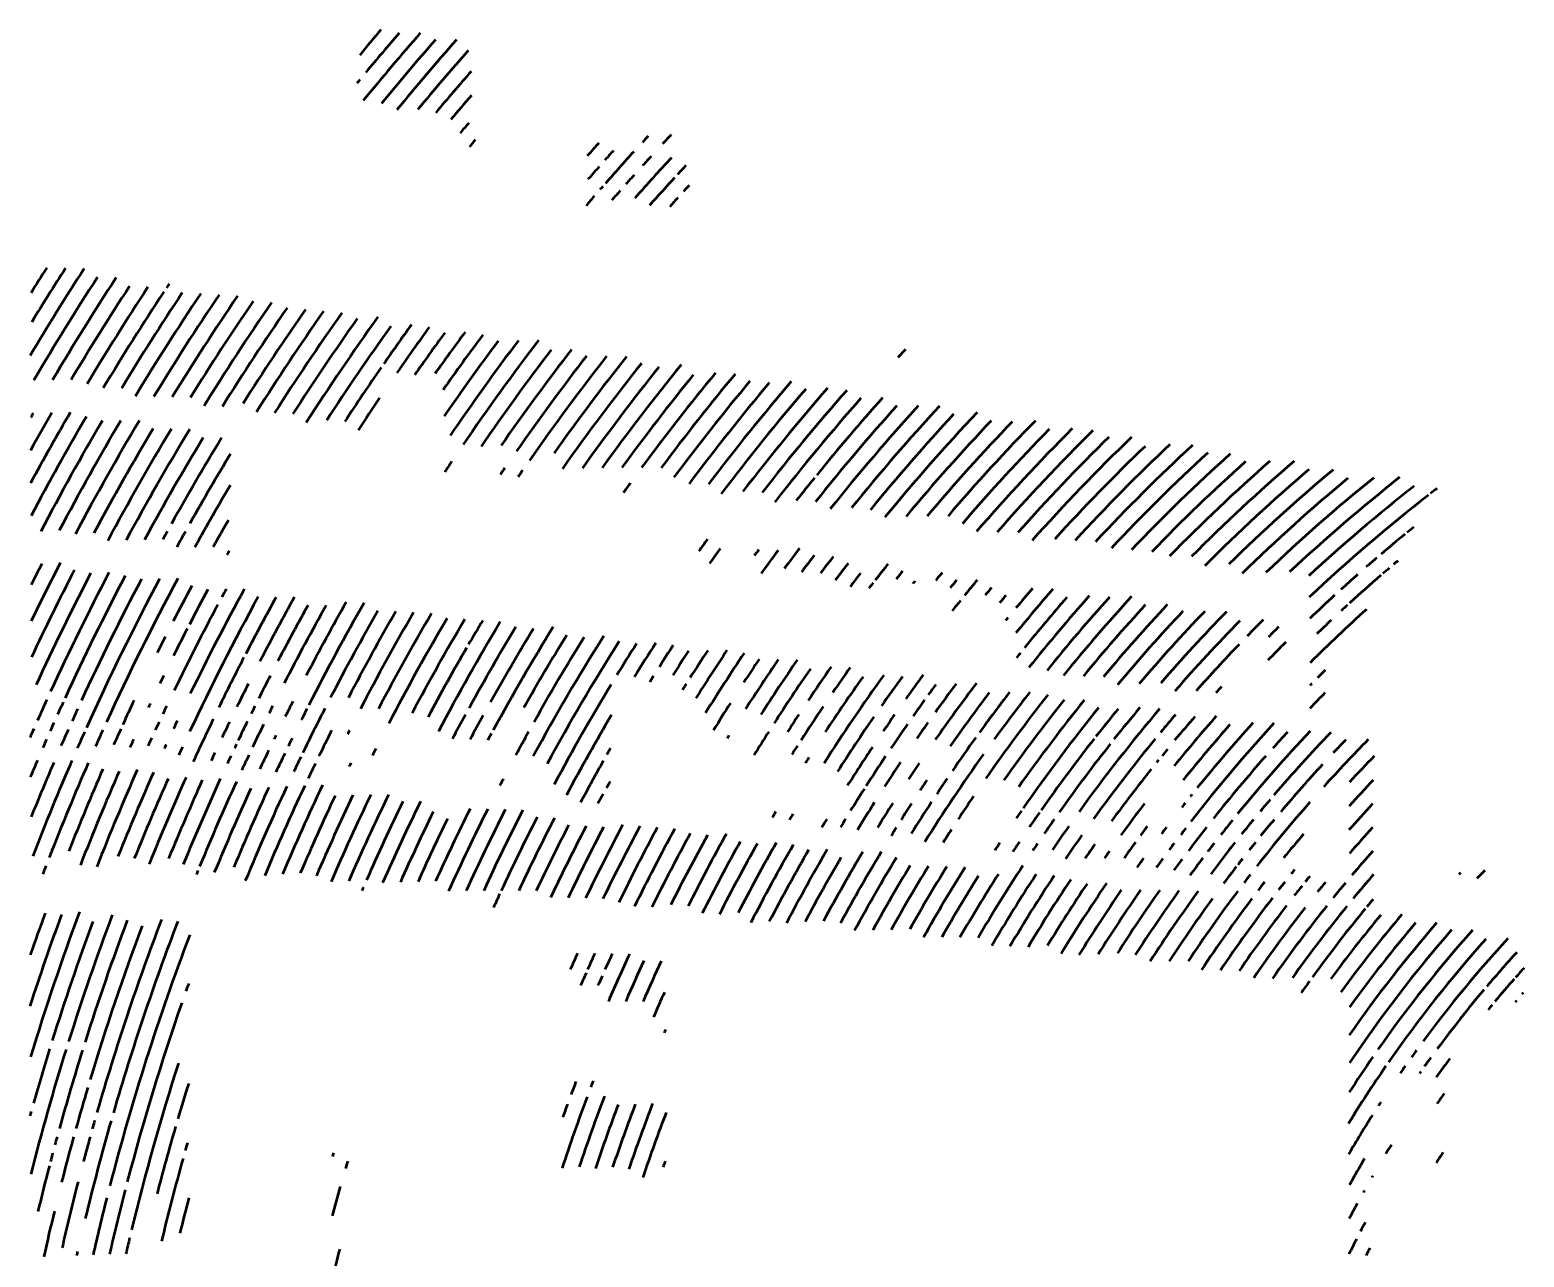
# Model space of a CAD drawing. Header units: millimetres. Extents: x -283 to 564, y -30 to 598.
# Drawn here: x -282.4 to -18.8, y 381.1 to 597.5 of the extents above; entities that cross this region are included whole.
import ezdxf

# ---------------------------------------------------------------- set-up
doc = ezdxf.new("R2010")
doc.units = ezdxf.units.MM
doc.layers.get('0').update_dxf_attribs({"lineweight": 50, "true_color": 0xffffff})

msp = doc.modelspace()

# ---------------------------------------------------------------- linework, layer by layer
for centre, radius, start, end in [((140.83, 287.84), 475.9, 139.4001, 140.0995), ((140.83, 287.84), 470.29, 138.9008, 140.8004), ((140.83, 287.84), 473.1, 139.2008, 140.3002), ((140.83, 287.84), 467.49, 138.7994, 140.5997), ((140.83, 287.84), 464.69, 138.4994, 140.4998), ((140.83, 287.84), 461.88, 138.5002, 140.1998), ((140.83, 287.84), 473.1, 140.5002, 140.5995), ((140.83, 287.84), 459.08, 138.8003, 140.0005), ((140.83, 287.84), 456.27, 139.1997, 139.9005), ((140.83, 287.84), 453.47, 139.7, 140.0007), ((140.83, 287.84), 450.67, 139.9006, 140.1007), ((140.83, 287.84), 433.85, 138.1006, 138.5007), ((140.83, 287.83), 428.24, 137.2011, 137.3998), ((140.83, 287.84), 425.44, 136.7992, 137.1014), ((140.83, 287.84), 431.04, 138.0008, 138.3002), ((140.83, 287.84), 428.24, 137.6993, 138.7009), ((140.83, 287.84), 422.63, 137.2, 138.5009), ((140.83, 287.84), 425.44, 137.5014, 137.8008), ((140.83, 287.84), 431.04, 138.5014, 138.9014), ((140.83, 287.84), 419.83, 137.1003, 137.3996), ((140.83, 287.84), 428.24, 138.7987, 138.8994), ((140.83, 287.84), 425.44, 138.1002, 138.3995), ((140.83, 287.84), 419.83, 137.5002, 138.401), ((140.83, 287.84), 417.03, 137.4002, 137.5988), ((140.83, 287.84), 428.24, 139.1011, 139.4004), ((140.83, 287.84), 425.44, 138.6011, 138.9004), ((140.83, 287.84), 417.03, 137.8002, 138.0996), ((140.83, 287.84), 492.72, 147.1002, 149.1999), ((140.83, 287.84), 498.33, 147.5002, 148.1003), ((140.83, 287.84), 495.52, 147.3002, 148.6004), ((140.83, 287.84), 489.92, 147.1003, 149.6), ((140.83, 287.84), 487.11, 146.9003, 149.4), ((140.83, 287.84), 484.31, 146.9004, 149.2), ((140.83, 287.84), 481.51, 146.7004, 149.1008), ((140.83, 287.84), 478.7, 146.6004, 148.9994), ((140.83, 287.84), 475.9, 146.3998, 148.8001), ((140.83, 287.84), 473.1, 146.2005, 148.7995), ((140.83, 287.84), 478.7, 146.4005, 146.4998), ((140.83, 287.84), 470.29, 145.9998, 148.6002), ((140.83, 287.84), 467.49, 145.8005, 148.3995), ((140.83, 287.84), 464.69, 145.7006, 148.2003), ((140.83, 287.84), 461.88, 145.4999, 148.1996), ((140.83, 287.84), 459.08, 145.3999, 148.0004), ((140.83, 287.84), 456.27, 145.2007, 147.7004), ((140.83, 287.84), 453.47, 145, 147.6997), ((140.83, 287.84), 450.67, 144.8007, 147.5004), ((140.83, 287.84), 447.86, 144.7008, 147.2998), ((140.83, 287.84), 445.06, 144.4008, 147.3005), ((140.83, 287.84), 442.26, 144.4001, 147.0005), ((140.83, 287.84), 439.45, 144.1001, 145.1996), ((140.83, 287.84), 436.65, 143.8995, 145.2004), ((140.83, 287.84), 433.85, 143.7995, 144.9997), ((140.83, 287.84), 431.04, 143.5009, 144.7011), ((140.83, 287.84), 428.24, 143.3002, 144.9005), ((140.83, 287.84), 425.44, 143.2003, 145.3992), ((140.83, 287.84), 422.63, 142.8989, 145.6993), ((140.83, 287.84), 419.83, 142.6003, 145.7001), ((140.83, 287.84), 417.03, 142.6011, 145.4994), ((140.83, 287.84), 414.22, 142.2997, 145.2008), ((140.83, 287.84), 369.37, 136.6996, 136.999), ((140.83, 287.84), 439.45, 145.3003, 146.7998), ((140.83, 287.84), 411.42, 142.1997, 145.1009), ((140.83, 287.84), 408.61, 141.9011, 145.1016), ((140.83, 287.84), 405.81, 141.5997, 144.6016), ((140.83, 287.84), 403.01, 141.4998, 144.801), ((140.83, 287.84), 400.2, 141.2991, 144.4996), ((140.83, 287.84), 397.4, 140.8998, 144.201), ((140.83, 287.84), 394.6, 140.9005, 143.8996), ((140.83, 287.84), 391.79, 140.5012, 143.601), ((140.83, 287.84), 388.99, 140.1998, 143.2996), ((140.83, 287.84), 386.19, 140.0999, 143.3004), ((140.83, 287.84), 383.38, 139.8013, 143.2004), ((140.83, 287.84), 380.58, 139.3992, 142.899), ((140.83, 287.84), 436.65, 145.8998, 146.8006), ((140.83, 287.84), 377.78, 139.2992, 142.8998), ((140.83, 287.84), 374.97, 138.8999, 142.5005), ((140.83, 287.84), 372.17, 138.6013, 142.1991), ((140.83, 287.84), 369.37, 138.5014, 142.1998), ((140.83, 287.84), 366.56, 138.0993, 140.8997), ((140.83, 287.84), 484.31, 150.0002, 150.9003), ((140.83, 287.84), 481.51, 149.8002, 151.4998), ((140.83, 287.84), 487.11, 150.2002, 150.3002), ((140.83, 287.84), 363.76, 137.9993, 141.4992), ((140.83, 287.84), 360.95, 137.6, 141.3992), ((140.83, 287.84), 358.15, 137.2007, 140.9999), ((140.83, 287.84), 352.54, 136.6007, 140.6013), ((140.83, 287.84), 478.7, 149.7002, 152.1006), ((140.83, 287.84), 475.9, 149.6003, 152.3), ((140.83, 287.84), 473.1, 149.3996, 152.1007), ((140.83, 287.84), 470.29, 149.2003, 152.0008), ((140.83, 287.84), 355.35, 137.1007, 140.7013), ((140.83, 287.84), 349.74, 136.5007, 140.1992), ((140.83, 287.84), 346.94, 136.1014, 139.7999), ((140.83, 287.84), 344.13, 135.6014, 139.4006), ((140.83, 287.84), 467.49, 149.1997, 151.8001), ((140.83, 287.84), 464.69, 149.0004, 151.7994), ((140.83, 287.84), 461.88, 148.7997, 151.6002), ((140.83, 287.84), 459.08, 148.8005, 151.3995), ((140.83, 287.84), 456.27, 148.5998, 150.8001), ((140.83, 287.84), 341.33, 135.4986, 139.2978), ((140.83, 287.84), 338.53, 134.9986, 139.2007), ((140.83, 287.84), 335.72, 134.5993, 138.8014), ((140.83, 287.84), 332.92, 134.4014, 138.4021), ((140.83, 287.84), 330.12, 133.9014, 138.2993), ((140.83, 287.84), 453.47, 148.8006, 150.5995), ((140.83, 287.84), 327.31, 133.7986, 137.7993), ((140.83, 287.84), 324.51, 133.1979, 137.4), ((140.83, 287.84), 321.71, 132.6979, 137.0007), ((140.83, 287.84), 318.9, 132.5, 136.8028), ((140.83, 287.84), 316.1, 132, 136.3979), ((140.83, 287.84), 419.83, 146.2009, 146.5002), ((140.83, 287.84), 411.42, 145.599, 145.8004), ((140.83, 287.84), 408.61, 145.401, 145.5996), ((140.83, 287.84), 313.29, 131.8021, 135.9986), ((140.83, 287.84), 310.49, 131.2014, 135.7), ((140.83, 287.84), 307.69, 130.6007, 135.2), ((140.83, 287.84), 304.88, 130.4028, 135.1028), ((140.83, 287.84), 302.08, 129.802, 134.5021), ((140.83, 287.84), 450.67, 149.4, 151.0003), ((140.83, 287.84), 391.79, 144.099, 144.4011), ((140.83, 287.84), 366.56, 141.0003, 141.8005), ((140.83, 287.84), 299.28, 129.5986, 134.3993), ((140.83, 287.84), 296.47, 128.9027, 133.7986), ((140.83, 287.84), 293.67, 128.2012, 133.1978), ((140.83, 287.84), 290.87, 127.9978, 132.7985), ((140.83, 287.84), 288.06, 127.7999, 133.3001), ((140.83, 287.84), 288.06, 127.4024, 127.6989), ((140.83, 287.84), 456.27, 151.0001, 151.2001), ((140.83, 287.84), 453.47, 150.7995, 151.1995), ((140.83, 287.84), 447.86, 150.1002, 150.7996), ((140.83, 287.84), 285.26, 128.8999, 129.2021), ((140.83, 287.84), 374.97, 144.1007, 144.5007), ((140.83, 287.84), 285.26, 129.303, 130.3997), ((140.83, 287.84), 470.29, 152.7002, 154.1004), ((140.83, 287.84), 445.06, 150.6996, 150.8003), ((140.83, 287.84), 372.17, 144.1016, 144.5996), ((140.83, 287.84), 366.56, 143.5015, 143.7001), ((140.83, 287.84), 363.76, 143.2002, 144.0003), ((140.83, 287.84), 360.95, 142.8008, 143.5002), ((140.83, 287.84), 358.15, 142.7009, 143.2996), ((140.83, 287.84), 355.35, 142.3994, 143.0009), ((140.83, 287.84), 285.26, 130.6012, 131.0991), ((140.83, 287.84), 282.46, 130.101, 130.3024), ((140.83, 287.84), 473.1, 152.8995, 153.4003), ((140.83, 287.84), 467.49, 152.6995, 154.8006), ((140.83, 287.84), 464.69, 152.5996, 155.3007), ((140.83, 287.84), 461.88, 152.4003, 155.3001), ((140.83, 287.84), 459.08, 152.3003, 155.3008), ((140.83, 287.84), 352.54, 142.2996, 142.9011), ((140.83, 287.84), 349.74, 142.3001, 142.8008), ((140.83, 287.84), 346.94, 141.6017, 142.2004), ((140.83, 287.84), 344.13, 141.4989, 141.801), ((140.83, 287.84), 338.53, 140.8012, 141.1033), ((140.83, 287.84), 285.26, 131.5018, 132.3019), ((140.83, 287.84), 282.46, 130.9012, 132.4007), ((140.83, 287.84), 282.46, 130.4985, 130.8007), ((140.83, 287.84), 456.27, 152.2004, 155.1995), ((140.83, 287.84), 453.47, 151.9997, 155.6996), ((140.83, 287.84), 450.67, 151.8004, 155.3996), ((140.83, 287.84), 447.86, 151.7998, 152.7006), ((140.83, 287.84), 445.06, 151.6998, 152.6007), ((140.83, 287.84), 439.45, 151.2999, 153.9996), ((140.83, 287.84), 442.26, 151.5005, 151.7006), ((140.83, 287.84), 346.94, 142.3011, 142.4998), ((140.83, 287.84), 341.33, 141.5023, 141.603), ((140.83, 287.84), 335.72, 140.698, 141.0001), ((140.83, 287.84), 332.92, 140.2987, 140.903), ((140.83, 287.84), 330.12, 140.2019, 140.4984), ((140.83, 287.84), 324.51, 139.4031, 140.1976), ((140.83, 287.84), 321.71, 138.9982, 140.7999), ((140.83, 287.84), 442.26, 151.9006, 154.0996), ((140.83, 287.84), 436.65, 151.2992, 154.7991), ((140.83, 287.84), 433.85, 151.1013, 152.6009), ((140.83, 287.84), 431.04, 150.9007, 152.5988), ((140.83, 287.84), 428.24, 150.9014, 152.401), ((140.83, 287.84), 425.44, 150.7008, 152.799), ((140.83, 287.84), 422.63, 150.3994, 152.3997), ((140.83, 287.84), 419.83, 150.2015, 152.9991), ((140.83, 287.84), 332.92, 141.0991, 141.5019), ((140.83, 287.84), 327.31, 140.0989, 140.4011), ((140.83, 287.84), 318.9, 138.901, 140.9993), ((140.83, 287.84), 316.1, 138.401, 141.4001), ((140.83, 287.84), 313.29, 138.0017, 141.1015), ((140.83, 287.84), 310.49, 137.5017, 140.898), ((140.83, 287.84), 307.69, 137.3989, 140.4987), ((140.83, 287.84), 304.88, 136.8989, 140.0994), ((140.83, 287.84), 285.26, 132.5986, 133.8016), ((140.83, 287.84), 282.46, 132.5014, 132.7979), ((140.83, 287.84), 417.03, 150.1994, 152.5998), ((140.83, 287.84), 414.22, 150.0016, 152.3992), ((140.83, 287.84), 411.42, 149.8009, 152.5006), ((140.83, 287.84), 408.61, 149.6002, 152.2999), ((140.83, 287.84), 405.81, 149.5003, 152.4994), ((140.83, 287.84), 403.01, 149.2996, 151.9993), ((140.83, 287.84), 397.4, 148.901, 152.1016), ((140.83, 287.84), 400.2, 149.0989, 149.8011), ((140.83, 287.84), 324.51, 140.601, 140.7017), ((140.83, 287.84), 302.08, 136.701, 140.0023), ((140.83, 287.84), 299.28, 136.201, 139.5022), ((140.83, 287.84), 296.47, 135.701, 139.0022), ((140.83, 287.84), 293.67, 135.5982, 138.8994), ((140.83, 287.84), 290.87, 135.0032, 135.8033), ((140.83, 287.84), 279.65, 132.1021, 134.8997), ((140.83, 287.84), 282.46, 133.3017, 134.0011), ((140.83, 287.84), 447.86, 153.1007, 153.5008), ((140.83, 287.84), 445.06, 152.7, 153.4008), ((140.83, 287.84), 394.6, 148.8011, 151.2015), ((140.83, 287.84), 391.79, 148.6004, 150.7994), ((140.83, 287.84), 388.99, 148.299, 151.4016), ((140.83, 287.84), 386.19, 148.2998, 150.5015), ((140.83, 287.84), 380.58, 147.8005, 151.499), ((140.83, 287.84), 383.38, 148.0991, 150.7009), ((140.83, 287.84), 288.06, 134.7997, 135.3033), ((140.83, 287.84), 400.2, 149.899, 151.8994), ((140.83, 287.84), 377.78, 147.7006, 151.4998), ((140.83, 287.84), 374.97, 147.4999, 148.5014), ((140.83, 287.84), 372.17, 147.2014, 148.3008), ((140.83, 287.84), 369.37, 147.0007, 147.7001), ((140.83, 287.84), 366.56, 146.9007, 147.7009), ((140.83, 287.84), 363.76, 146.5993, 147.5002), ((140.83, 287.84), 360.95, 146.3007, 147.901), ((140.83, 287.84), 290.87, 136.2005, 138.3994), ((140.83, 287.84), 285.26, 134.9991, 135.8999), ((140.83, 287.84), 433.85, 152.6988, 153.9997), ((140.83, 287.84), 358.15, 146.1, 148.1003), ((140.83, 287.84), 355.35, 146, 146.8001), ((140.83, 287.84), 352.54, 145.7014, 147.3996), ((140.83, 287.84), 349.74, 145.4, 147.2996), ((140.83, 287.84), 344.13, 145.0015, 146.1989), ((140.83, 287.84), 318.9, 141.2006, 141.402), ((140.83, 287.84), 445.06, 153.9001, 154.1001), ((140.83, 287.84), 428.24, 152.801, 153.3997), ((140.83, 287.84), 369.37, 147.9995, 148.2009), ((140.83, 287.84), 346.94, 145.4008, 147.3004), ((140.83, 287.84), 335.72, 144.3015, 147.5021), ((140.83, 287.84), 338.53, 144.7009, 146.6984), ((140.83, 287.84), 341.33, 144.7029, 145.5982), ((140.83, 287.84), 332.92, 144.0029, 145.0996), ((140.83, 287.84), 330.12, 143.598, 144.4989), ((140.83, 287.84), 276.85, 134.7018, 135.0991), ((140.83, 287.84), 431.04, 153.2003, 153.799), ((140.83, 287.84), 374.97, 148.8008, 151.9006), ((140.83, 287.84), 363.76, 147.7017, 147.9003), ((140.83, 287.84), 327.31, 143.6017, 143.999), ((140.83, 287.84), 321.71, 142.803, 145.0019), ((140.83, 287.84), 324.51, 143.2023, 144.299), ((140.83, 287.84), 318.9, 142.801, 144.8992), ((140.83, 287.84), 316.1, 142.4017, 144.0019), ((140.83, 287.84), 310.49, 141.6982, 145.1001), ((140.83, 287.84), 313.29, 142.0023, 143.8991), ((140.83, 287.84), 288.06, 137.6978, 138), ((140.84, 287.84), 276.85, 135.4029, 135.5036), ((140.83, 287.84), 274.05, 135.2985, 136.0986), ((140.83, 287.84), 461.88, 155.5001, 155.9994), ((140.83, 287.84), 459.08, 155.4001, 155.6995), ((140.83, 287.84), 456.27, 155.3994, 155.7001), ((140.83, 287.84), 447.86, 154.6995, 155.2996), ((140.83, 287.84), 445.06, 154.5995, 154.7002), ((140.83, 287.84), 442.26, 154.4996, 154.6996), ((140.83, 287.84), 428.24, 153.6011, 153.7998), ((140.83, 287.84), 425.44, 153.4003, 153.599), ((140.83, 287.84), 422.63, 153.0991, 153.4992), ((140.83, 287.84), 419.83, 153.0999, 153.3992), ((140.83, 287.84), 417.03, 152.8992, 154.0994), ((140.83, 287.84), 355.35, 147.4996, 148.4004), ((140.83, 287.84), 341.33, 146.1017, 147.2991), ((140.83, 287.84), 327.31, 144.2004, 144.7991), ((140.83, 287.84), 307.69, 141.5003, 144.8015), ((140.83, 287.84), 304.88, 141.101, 144.6988), ((140.83, 287.84), 302.08, 140.9982, 145.2003), ((140.83, 287.84), 293.67, 139.6996, 144.1982), ((140.83, 287.84), 299.28, 140.5989, 141.8019), ((140.83, 287.84), 296.47, 140.0988, 141.4976), ((140.83, 287.84), 459.08, 155.8995, 156.0996), ((140.83, 287.84), 442.26, 154.8997, 155.0998), ((140.83, 287.84), 439.45, 154.7004, 154.9005), ((140.83, 287.84), 433.85, 154.2991, 155.4013), ((140.83, 287.84), 431.04, 154.1991, 154.5991), ((140.83, 287.84), 428.24, 154.0012, 154.4992), ((140.83, 287.84), 425.44, 153.9013, 154.5), ((140.83, 287.84), 394.6, 151.4001, 152.0995), ((140.83, 287.84), 391.79, 151.1994, 151.9016), ((140.83, 287.84), 372.17, 149.5009, 151.9992), ((140.83, 287.84), 344.13, 146.7024, 147.3011), ((140.83, 287.84), 332.92, 145.5025, 147.5), ((140.83, 287.84), 330.12, 145.1032, 145.7019), ((140.83, 287.84), 327.31, 145.1011, 146.002), ((140.83, 287.84), 324.51, 144.7019, 145.3006), ((140.83, 287.84), 290.87, 139.5017, 140.3018), ((140.83, 287.84), 285.26, 138.6024, 140.9021), ((140.83, 287.84), 288.06, 139.1023, 140.1989), ((140.83, 287.84), 282.46, 138.4996, 141.1014), ((140.83, 287.84), 276.85, 137.3989, 142.0989), ((140.83, 287.84), 279.65, 137.8989, 140.9987), ((140.83, 287.84), 461.88, 156.1995, 156.3995), ((140.83, 287.84), 459.08, 156.2995, 156.4995), ((140.83, 287.84), 456.27, 155.9003, 156.3003), ((140.83, 287.84), 453.47, 155.8003, 156.2004), ((140.83, 287.84), 450.67, 155.5996, 155.9997), ((140.83, 287.84), 447.86, 155.4004, 155.8004), ((140.83, 287.84), 445.06, 155.5004, 155.7005), ((140.83, 287.84), 442.26, 155.2998, 155.4999), ((140.83, 287.84), 422.63, 154, 154.1007), ((140.83, 287.84), 419.83, 153.9, 154.1014), ((140.83, 287.84), 414.22, 153.3, 153.9994), ((140.83, 287.84), 411.42, 153.0993, 153.2), ((140.83, 287.84), 388.99, 151.4996, 151.7011), ((140.83, 287.84), 383.38, 151.0002, 151.6996), ((140.83, 287.84), 352.54, 148.3006, 148.4013), ((140.83, 287.84), 346.94, 147.5998, 148.3999), ((140.83, 287.84), 316.1, 144.1977, 145.5014), ((140.83, 287.84), 299.28, 141.9026, 144.9016), ((140.83, 287.84), 290.87, 140.5984, 144.1011), ((140.83, 287.84), 271.24, 136.701, 140.8023), ((140.83, 287.84), 274.05, 137.3015, 138.1017), ((140.83, 287.84), 268.44, 136.2009, 139.4014), ((140.83, 287.84), 262.83, 135.4022, 137.8977), ((140.83, 287.84), 265.63, 136.0031, 136.7025), ((140.83, 287.84), 439.45, 155.3005, 155.3998), ((140.83, 287.84), 436.65, 155.1991, 155.4005), ((140.83, 287.84), 431.04, 154.9991, 155.2006), ((140.83, 287.84), 428.24, 154.8993, 155.1008), ((140.83, 287.84), 428.24, 154.6001, 154.7008), ((140.83, 287.84), 425.44, 154.7014, 155.1015), ((140.83, 287.84), 422.63, 154.3999, 154.9007), ((140.83, 287.84), 419.83, 154.3001, 154.8009), ((140.83, 287.84), 417.03, 154.2001, 154.6001), ((140.83, 287.84), 405.81, 153.2016, 153.4002), ((140.83, 287.84), 369.37, 150.2989, 150.5003), ((140.83, 287.84), 341.33, 147.5007, 147.8029), ((140.83, 287.84), 330.12, 146.3006, 147.6994), ((140.83, 287.84), 327.31, 146.2986, 147.4008), ((140.83, 287.84), 313.29, 144.4978, 147.8998), ((140.83, 287.84), 296.47, 141.6991, 144.6031), ((140.83, 287.84), 288.06, 140.6018, 140.8983), ((140.83, 287.84), 274.05, 138.4991, 141.4982), ((140.83, 287.84), 260.03, 135.7025, 137.1013), ((140.83, 287.84), 459.08, 156.8004, 157.2004), ((140.83, 287.84), 456.27, 156.7004, 157.9999), ((140.83, 287.84), 453.47, 156.4997, 158.8008), ((140.83, 287.84), 450.67, 156.3998, 158.7008), ((140.83, 287.84), 447.86, 156.4005, 158.4008), ((140.83, 287.84), 445.06, 156.3005, 158.6002), ((140.83, 287.84), 442.26, 156.0999, 158.5003), ((140.83, 287.84), 414.22, 154.2008, 154.6009), ((140.83, 287.84), 408.61, 153.7993, 153.9001), ((140.83, 287.84), 369.37, 150.6991, 152), ((140.83, 287.83), 338.53, 147.5989, 147.8004), ((140.83, 287.84), 324.51, 146.2013, 147.1022), ((140.83, 287.84), 321.71, 145.9029, 146.5016), ((140.83, 287.84), 288.06, 141.5028, 143.8025), ((140.83, 287.84), 288.06, 141.1001, 141.2008), ((140.83, 287.84), 265.63, 137.3011, 139.7015), ((140.83, 287.84), 439.45, 155.9999, 158.0996), ((140.83, 287.84), 436.65, 155.9993, 157.9996), ((140.83, 287.84), 433.85, 155.8014, 158.0003), ((140.83, 287.84), 431.04, 155.7014, 157.699), ((140.83, 287.84), 428.24, 155.5008, 157.6997), ((140.83, 287.84), 425.44, 155.4008, 157.5998), ((140.83, 287.84), 417.03, 155.0002, 157.5013), ((140.83, 287.84), 414.22, 154.7995, 157.1999), ((140.83, 287.84), 411.42, 154.5989, 156.9993), ((140.83, 287.84), 383.38, 152.3989, 152.6004), ((140.83, 287.84), 366.56, 151.0999, 151.3013), ((140.83, 287.84), 318.9, 146.2029, 146.6002), ((140.83, 287.84), 316.1, 145.7978, 146.4021), ((140.83, 287.84), 257.22, 136.3999, 137.7987), ((140.83, 287.84), 422.63, 155.4016, 157.6005), ((140.83, 287.84), 419.83, 155.2009, 157.2991), ((140.83, 287.84), 408.61, 154.7003, 156.8014), ((140.83, 287.84), 405.81, 154.4997, 156.7014), ((140.83, 287.84), 403.01, 154.299, 156.6994), ((140.83, 287.84), 400.2, 154.1011, 156.5015), ((140.83, 287.84), 397.4, 154.0991, 156.3008), ((140.83, 287.84), 394.6, 153.9012, 156.2009), ((140.83, 287.84), 366.56, 151.5, 151.7993), ((140.83, 287.84), 327.31, 147.5015, 148.3017), ((140.83, 287.84), 316.1, 146.6989, 147.9018), ((140.83, 287.84), 310.49, 145.7995, 146.7004), ((140.83, 287.84), 279.65, 141.302, 141.4027), ((140.83, 287.84), 268.44, 139.6027, 140.2014), ((140.83, 287.84), 391.79, 153.9999, 156.0002), ((140.83, 287.84), 386.19, 153.5006, 155.6016), ((140.83, 287.84), 383.38, 153.2999, 155.7003), ((140.83, 287.84), 380.58, 153.0992, 155.4996), ((140.83, 287.84), 377.78, 152.9014, 155.2989), ((140.83, 287.84), 338.53, 149.5018, 149.7032), ((140.83, 287.84), 335.72, 149.2985, 149.4999), ((140.83, 287.84), 324.51, 147.701, 148.7025), ((140.83, 287.84), 321.71, 147.4023, 148.3031), ((140.83, 287.84), 318.9, 147.0982, 147.7025), ((140.83, 287.84), 302.08, 145.301, 145.6032), ((140.83, 287.84), 299.28, 145.0024, 145.6011), ((140.83, 287.84), 285.26, 142.603, 144.0018), ((140.83, 287.83), 279.65, 141.6977, 141.8992), ((140.83, 287.84), 262.83, 138.6979, 141.8984), ((140.83, 287.84), 254.42, 137.1027, 138.5016), ((140.83, 287.84), 388.99, 154.0006, 155.7995), ((140.83, 287.84), 374.97, 152.8993, 155.1011), ((140.83, 287.84), 372.17, 152.7014, 154.9004), ((140.83, 287.84), 369.37, 152.6994, 154.6997), ((140.83, 287.84), 366.56, 152.5015, 154.7005), ((140.83, 287.84), 363.76, 152.3009, 154.4998), ((140.83, 287.84), 360.95, 151.9995, 154.2991), ((140.83, 287.84), 358.15, 151.8016, 154.1013), ((140.83, 287.84), 355.35, 151.6009, 154.0013), ((140.83, 287.84), 352.54, 151.4003, 153.9013), ((140.83, 287.84), 330.12, 148.9023, 149.1988), ((140.83, 287.84), 327.31, 148.5983, 148.9005), ((140.83, 287.84), 318.9, 147.9988, 148.3009), ((140.83, 287.84), 310.49, 147.1031, 147.6011), ((140.83, 287.84), 296.47, 144.8996, 145.4983), ((140.83, 287.84), 293.67, 144.8026, 145.7985), ((140.83, 287.84), 282.46, 143.2, 143.6029), ((140.83, 287.84), 279.65, 142.8004, 143.1026), ((140.83, 287.83), 276.85, 142.4007, 142.7028), ((140.83, 287.84), 274.05, 141.9011, 143.0034), ((140.83, 287.84), 271.24, 141.099, 141.7984), ((140.83, 287.84), 268.44, 140.5986, 141.298), ((140.83, 287.84), 265.63, 140.0988, 140.899), ((140.83, 287.84), 251.62, 137.8002, 139.199), ((140.83, 287.84), 349.74, 151.3003, 153.7007), ((140.83, 287.84), 346.94, 151.0996, 153.3993), ((140.83, 287.84), 344.13, 150.7982, 153.1986), ((140.83, 287.84), 341.33, 150.8018, 153.2021), ((140.83, 287.84), 338.53, 150.5983, 152.9987), ((140.83, 287.84), 335.72, 150.2997, 152.7001), ((140.83, 287.84), 332.92, 150.1018, 152.7987), ((140.83, 287.84), 302.08, 146.5991, 146.9012), ((140.83, 287.84), 299.28, 146.1997, 146.6025), ((140.83, 287.84), 296.47, 145.9011, 146.1976), ((140.83, 287.84), 290.87, 144.8005, 145.8021), ((140.83, 287.84), 288.06, 144.7984, 145.4027), ((140.83, 287.84), 282.46, 143.8991, 144.5985), ((140.83, 287.84), 276.85, 143.101, 143.4031), ((140.83, 287.84), 271.24, 142.2011, 142.5983), ((140.83, 287.84), 268.44, 141.7011, 143.2006), ((140.83, 287.84), 265.63, 141.201, 141.5983), ((140.83, 287.84), 260.03, 139.7982, 141.0012), ((140.83, 287.84), 330.12, 149.9991, 152.5002), ((140.83, 287.84), 327.31, 149.7005, 152.3023), ((140.83, 287.84), 324.51, 149.6985, 151.9981), ((140.83, 287.84), 321.71, 149.1984, 151.6995), ((140.83, 287.84), 318.9, 148.8998, 151.5016), ((140.83, 287.84), 316.1, 148.8027, 151.4996), ((140.83, 287.84), 285.26, 144.701, 144.9976), ((140.83, 287.84), 279.65, 144.1994, 144.6023), ((140.83, 287.84), 276.85, 143.8, 144.2029), ((140.83, 287.84), 274.05, 143.4007, 143.8987), ((140.83, 287.84), 271.24, 142.9004, 143.7005), ((140.83, 287.84), 265.63, 142.0014, 142.298), ((140.83, 287.84), 248.81, 138.5029, 139.801), ((140.83, 287.84), 450.67, 158.9008, 159.0994), ((140.83, 287.84), 425.44, 157.7004, 157.8011), ((140.83, 287.84), 313.29, 148.8006, 151.201), ((140.83, 287.84), 310.49, 148.502, 150.9024), ((140.83, 287.84), 307.69, 148.1979, 150.5982), ((140.83, 287.84), 304.88, 147.8992, 150.6018), ((140.83, 287.84), 302.08, 147.9028, 150.3032), ((140.83, 287.84), 299.28, 147.4979, 149.999), ((140.83, 287.84), 296.47, 146.802, 149.7004), ((140.83, 287.84), 293.67, 146.8, 149.6984), ((140.83, 287.84), 290.87, 146.5014, 149.3998), ((140.83, 287.84), 265.63, 142.3986, 143.1987), ((140.83, 287.83), 262.83, 142.301, 142.6983), ((140.83, 287.84), 257.22, 141.1004, 141.3019), ((140.83, 287.84), 254.42, 140.9018, 141.1983), ((140.83, 287.84), 246.01, 139.2005, 140.4986), ((140.83, 287.84), 234.8, 136.7031, 136.8039), ((140.83, 287.84), 231.99, 135.9003, 136.3983), ((140.83, 287.84), 397.4, 156.4996, 156.6004), ((140.83, 287.84), 288.06, 146.2979, 149.1012), ((140.83, 287.84), 285.26, 146.1, 148.7018), ((140.83, 287.84), 282.46, 145.7007, 148.6998), ((140.83, 287.84), 279.65, 145.598, 148.4013), ((140.83, 287.84), 276.85, 145.1987, 148.0019), ((140.83, 287.84), 274.05, 144.7994, 147.6027), ((140.83, 287.84), 271.24, 144.4001, 147.2985), ((140.83, 287.84), 268.44, 144.0008, 147.2013), ((140.83, 287.84), 262.83, 143.1015, 146.4027), ((140.83, 287.84), 260.03, 142.1986, 142.6015), ((140.83, 287.84), 257.22, 141.6983, 142.1011), ((140.83, 287.84), 254.42, 141.4, 141.898), ((140.83, 287.84), 251.62, 140.6986, 141.2022), ((140.83, 287.84), 248.81, 140.1985, 140.9987), ((140.83, 287.84), 374.97, 155.1989, 155.599), ((140.83, 287.84), 265.63, 143.898, 146.802), ((140.83, 287.84), 260.03, 142.9986, 146.4005), ((140.83, 287.84), 257.22, 142.4986, 146.0013), ((140.83, 287.84), 254.42, 142.4015, 145.602), ((140.83, 287.84), 248.81, 141.4015, 145.0999), ((140.83, 287.84), 246.01, 140.9015, 144.5999), ((140.83, 287.84), 243.21, 139.9987, 140.4016), ((140.83, 287.84), 445.06, 159.8004, 162.0008), ((140.83, 287.84), 447.86, 159.9004, 160.9005), ((140.83, 287.84), 442.26, 159.5997, 163.0996), ((140.83, 287.84), 439.45, 159.6998, 162.5996), ((140.83, 287.84), 436.65, 159.4012, 162.501), ((140.83, 287.84), 433.85, 159.3992, 162.401), ((140.83, 287.84), 428.24, 159.1013, 163.8993), ((140.83, 287.84), 425.44, 159.0014, 163.7993), ((140.83, 287.84), 251.62, 142.0022, 145.4993), ((140.83, 287.84), 243.21, 140.5021, 144.0999), ((140.83, 287.84), 240.4, 140.2987, 143.7006), ((140.83, 287.84), 237.6, 139.6979, 143.9), ((140.83, 287.84), 431.04, 159.3999, 163.1991), ((140.83, 287.84), 422.63, 159.2008, 165.5011), ((140.83, 287.84), 231.99, 139, 145.1996), ((140.83, 287.84), 229.19, 138.8021, 146.1991), ((140.83, 287.84), 234.8, 139.6007, 144.2001), ((140.83, 287.84), 226.39, 138.2014, 144.9996), ((140.83, 287.84), 223.58, 138.0986, 145.1991), ((140.83, 287.84), 220.78, 137.4028, 143.5017), ((140.83, 287.84), 358.15, 155.7995, 156.3002), ((140.83, 287.84), 355.35, 155.6015, 156.0995), ((140.83, 287.84), 352.54, 155.4008, 155.9016), ((140.83, 287.84), 349.74, 155.2002, 156.6998), ((140.83, 287.84), 346.94, 155.201, 156.4991), ((140.83, 287.84), 344.13, 155.0003, 156.2984), ((140.83, 287.84), 217.97, 137.6022, 139.7004), ((140.83, 287.84), 355.35, 156.2002, 156.6003), ((140.83, 287.84), 352.54, 156.1004, 156.3997), ((140.83, 287.84), 243.21, 144.3012, 144.8999), ((140.83, 287.84), 215.17, 138.6019, 140.0007), ((140.83, 287.84), 215.17, 137.9023, 138.501), ((140.83, 287.84), 419.83, 160.3009, 160.4996), ((140.83, 287.84), 341.33, 155.7984, 156.5986), ((140.83, 287.84), 217.97, 139.9018, 143.3988), ((140.83, 287.84), 212.37, 138.8015, 138.9023), ((140.83, 287.84), 419.83, 160.799, 165.3004), ((140.83, 287.84), 215.17, 140.2021, 140.4986), ((140.83, 287.83), 212.37, 139.2982, 139.3989), ((140.83, 287.84), 338.53, 156.799, 156.8997), ((140.83, 287.84), 436.65, 162.6996, 165.7015), ((140.83, 287.84), 439.45, 162.7996, 164.1005), ((140.83, 287.84), 433.85, 162.5997, 164.4993), ((140.83, 287.83), 220.78, 143.9993, 144.4021), ((140.83, 287.84), 417.03, 162.2014, 166.4006), ((140.83, 287.84), 223.58, 145.4005, 148.5003), ((140.83, 287.84), 226.39, 145.4026, 147.2994), ((140.83, 287.84), 220.78, 144.9002, 145.3031), ((140.83, 287.84), 217.97, 143.9024, 144.4004), ((140.83, 287.84), 215.17, 143.4023, 144.499), ((140.83, 287.84), 414.22, 162.5994, 163.5002), ((140.83, 287.84), 349.74, 159.2007, 159.6008), ((140.83, 287.84), 346.94, 159.0007, 159.2021), ((140.83, 287.83), 217.97, 144.7015, 144.8022), ((140.83, 287.84), 431.04, 163.4006, 164.3993), ((140.83, 287.84), 346.94, 159.5009, 161.6999), ((140.83, 287.84), 344.13, 159.3031, 161.502), ((140.83, 287.84), 212.37, 144.8999, 145.4986), ((140.83, 287.84), 439.45, 164.3008, 164.4001), ((140.83, 287.84), 349.74, 159.9002, 160.3003), ((140.83, 287.84), 341.33, 159.4018, 161.3993), ((140.83, 287.84), 338.53, 159.1983, 161.2014), ((140.83, 287.84), 335.72, 159.0004, 161.0986), ((140.83, 287.84), 332.92, 159.0991, 161.2029), ((140.83, 287.84), 220.78, 147.603, 149.7012), ((140.83, 287.83), 220.78, 146.8972, 147.0986), ((140.83, 287.84), 425.44, 164.0008, 166.4012), ((140.83, 287.84), 428.24, 164.1007, 164.2993), ((140.83, 287.84), 414.22, 163.6989, 165.3998), ((140.83, 287.84), 433.85, 164.7008, 164.8994), ((140.83, 287.84), 431.04, 164.6007, 165.7002), ((140.83, 287.84), 428.24, 164.5008, 165.0995), ((140.83, 287.84), 411.42, 163.999, 164.2004), ((140.83, 287.84), 215.17, 148.2983, 148.8019), ((140.83, 287.84), 433.85, 165.1007, 165.2993), ((140.83, 287.84), 411.42, 164.399, 166.5), ((140.83, 287.84), 386.19, 163.2, 163.3007), ((140.83, 287.84), 217.97, 149.5033, 150.9021), ((140.83, 287.84), 206.76, 147.3019, 147.9006), ((140.83, 287.84), 433.85, 165.4001, 166.4996), ((140.83, 287.84), 383.38, 163.3014, 163.5001), ((140.83, 287.84), 330.12, 160.5013, 160.7027), ((140.83, 287.84), 428.24, 165.6003, 167.2005), ((140.83, 287.84), 419.83, 165.499, 167.0993), ((140.83, 287.84), 383.38, 164.0009, 164.801), ((140.83, 287.83), 215.17, 150.797, 150.8977), ((140.83, 287.84), 215.17, 150.0007, 150.1014), ((140.83, 287.84), 422.63, 165.8004, 167.1993), ((140.83, 287.84), 408.61, 165.3006, 166.2014), ((140.83, 287.84), 215.17, 151.4987, 152.2989), ((140.83, 287.84), 431.04, 166.3996, 167.4991), ((140.83, 287.84), 212.37, 152.1015, 152.5995), ((140.83, 287.84), 417.03, 166.5992, 166.9993), ((140.83, 287.84), 380.58, 165.5991, 166.2006), ((140.83, 287.84), 212.37, 153.002, 153.8021), ((140.83, 287.84), 209.56, 153.1009, 153.4981), ((140.83, 287.84), 425.44, 167.2013, 167.2992)]:
    msp.add_arc(centre, radius, start, end)

doc.saveas('drawing.dxf')
